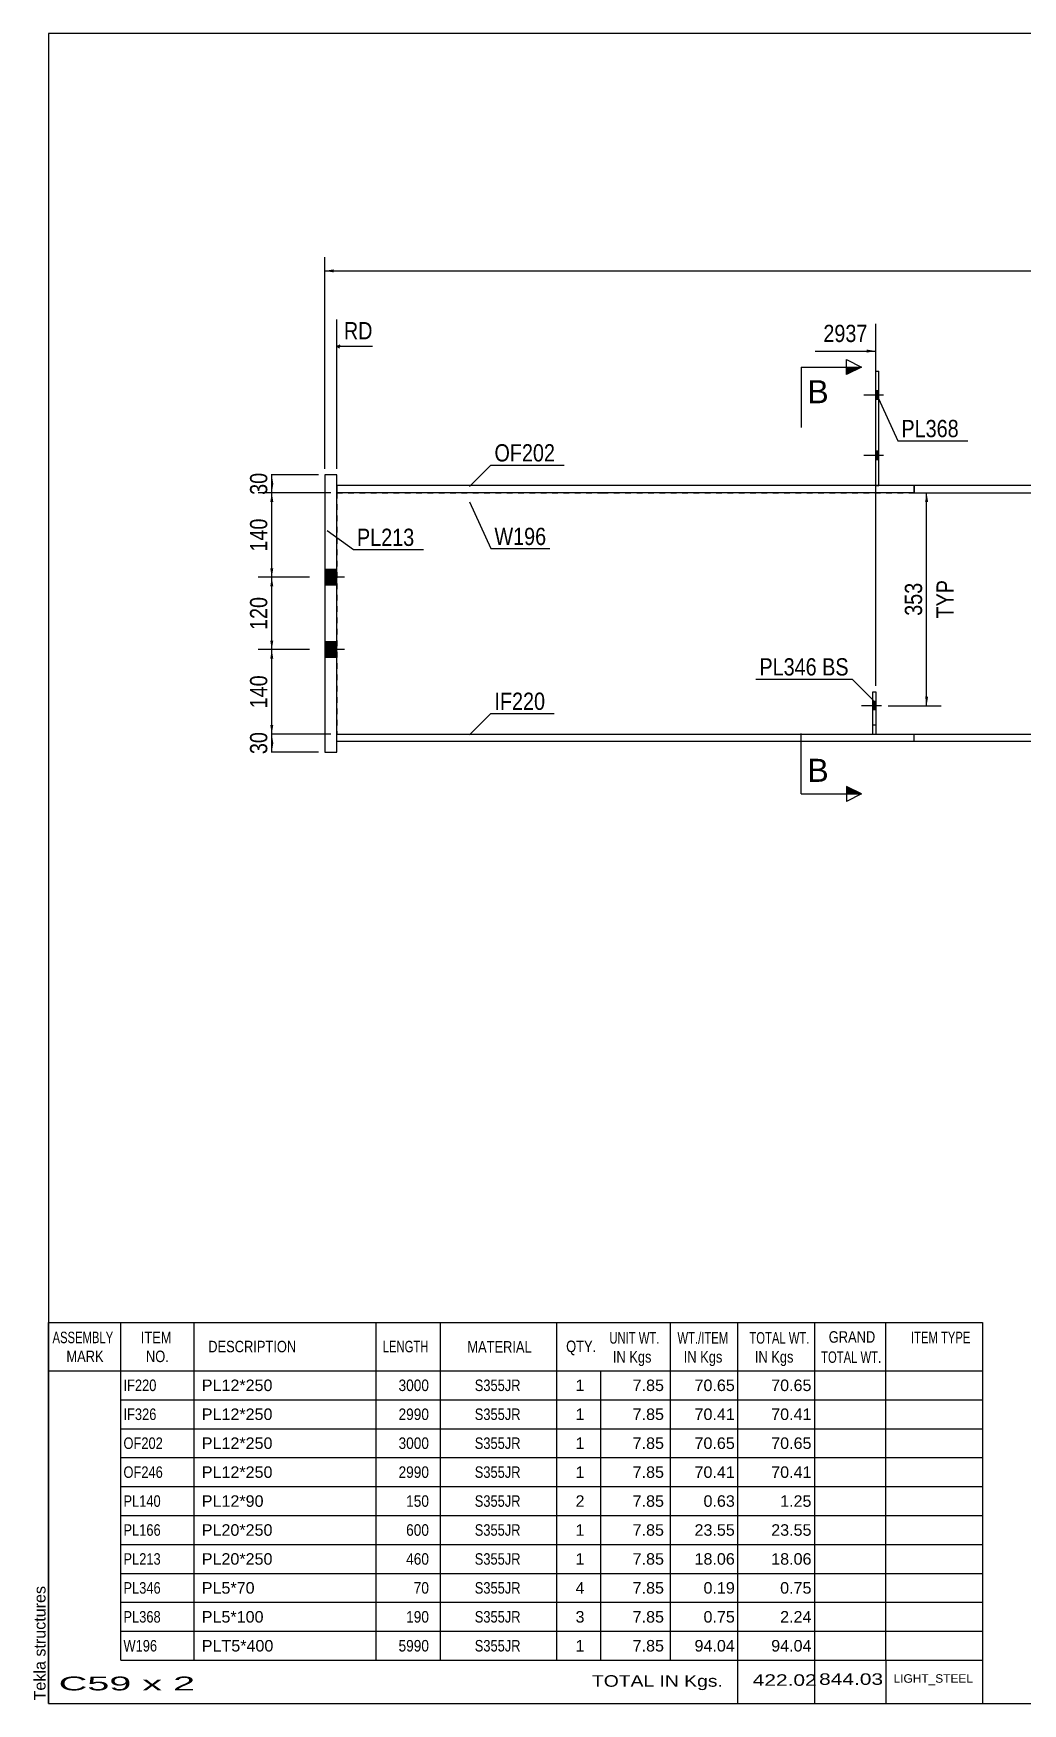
# Model space of a CAD drawing. Header units: millimetres. Extents: x -350 to 53, y -161 to 116.
# Drawn here: x -349.8 to -185.8, y -160.8 to 116.2 of the extents above; entities that cross this region are included whole.
import ezdxf

# ---------------------------------------------------------------- set-up
doc = ezdxf.new("R2010")
doc.units = ezdxf.units.MM
doc.linetypes.add('DXK_LINE_DOT1', pattern=[1.8814, 0.9407, -0.9407])
doc.linetypes.add('DXK_LINE_DOT2', pattern=[3.9198, 1.9599, -1.9599])
doc.styles.add('Arial', font='ARIAL.TTF', dxfattribs={"height": 0.2})
doc.styles.add('Arial Narrow', font='ARIALN.TTF', dxfattribs={"height": 0.2})

# ---------------------------------------------------------------- blocks, each defined once
blk = doc.blocks.new('Unknown-627324394-1210')
at = {"color": 5, "linetype": 'Continuous'}
for p, q in [((52.7, 116.21), (-347.3, 116.21)), ((-347.3, 116.21), (-347.3, -160.79)), ((52.7, -160.79), (52.7, 116.21)), ((-347.3, -160.79), (52.7, -160.79))]:
    blk.add_line(p, q, dxfattribs=at)
at = {"color": 174, "linetype": 'Continuous', "style": 'Arial'}
blk.add_text('Tekla structures', height=1.9102, rotation=90, dxfattribs=at).set_placement((-347.8, -160.29))
blk = doc.blocks.new('Part-627324394-1288 - 1262')
at = {"color": 7, "linetype": 'DXK_LINE_DOT1'}
for p, q in [((-299.5, 40), (-299.5, 0)), ((-299.5, 40), (-255.5, 40)), ((-255.4, 40), (-159.75, 40)), ((-159.65, 40), (-69.4, 40)), ((-69.3, 40), (21.35, 40)), ((21.35, 40), (21.35, 0)), ((-299.5, 0), (-255.5, 0)), ((-255.4, 0), (-159.75, 0)), ((-159.65, 0), (-69.4, 0)), ((-69.3, 0), (21.35, 0))]:
    blk.add_line(p, q, dxfattribs=at)
blk = doc.blocks.new('Bolt-627324394-2669 - 1262')
at = {"linetype": 'Continuous'}
blk.add_hatch(color=3, dxfattribs=at).paths.add_polyline_path([(-210.1, 4), (-210.1, 5.4), (-210.6, 5.4), (-210.6, 4)])
at = {"color": 3, "linetype": 'Continuous'}
for p, q in [((-209.15, 4.7), (-212.45, 4.7)), ((-210.1, 5.4), (-210.6, 5.4)), ((-210.1, 4), (-210.6, 4))]:
    blk.add_line(p, q, dxfattribs=at)
blk = doc.blocks.new('Part-627324394-1533 - 1262')
at = {"color": 2, "linetype": 'Continuous'}
for p, q in [((-299.5, 41.2), (-299.5, 40)), ((-255.5, 41.2), (-299.5, 41.2)), ((-255.5, 40), (-299.5, 40)), ((-203.75, 41.2), (-255.4, 41.2)), ((-203.75, 40), (-255.4, 40)), ((-203.75, 40), (-203.75, 41.2))]:
    blk.add_line(p, q, dxfattribs=at)
blk = doc.blocks.new('Bolt-627324394-1270 - 1262')
at = {"linetype": 'Continuous'}
for points in [[(-301.5, 27.3), (-301.5, 24.7), (-299.5, 24.7), (-299.5, 27.3)], [(-301.5, 27.3), (-301.5, 24.7), (-299.5, 24.7), (-299.5, 27.3)], [(-301.5, 15.3), (-301.5, 12.7), (-299.5, 12.7), (-299.5, 15.3)], [(-301.5, 15.3), (-301.5, 12.7), (-299.5, 12.7), (-299.5, 15.3)]]:
    blk.add_hatch(color=3, dxfattribs=at).paths.add_polyline_path(points)
at = {"color": 3, "linetype": 'Continuous'}
for p, q in [((-299.5, 27.3), (-301.5, 27.3)), ((-299.5, 27.3), (-301.5, 27.3)), ((-298.2, 26), (-301.5, 26)), ((-298.2, 26), (-301.5, 26)), ((-299.5, 24.7), (-301.5, 24.7)), ((-299.5, 24.7), (-301.5, 24.7)), ((-299.5, 15.3), (-301.5, 15.3)), ((-299.5, 15.3), (-301.5, 15.3)), ((-298.2, 14), (-301.5, 14)), ((-298.2, 14), (-301.5, 14)), ((-299.5, 12.7), (-301.5, 12.7)), ((-299.5, 12.7), (-301.5, 12.7))]:
    blk.add_line(p, q, dxfattribs=at)
blk = doc.blocks.new('Part-627324394-1423 - 1262')
at = {"color": 2, "linetype": 'Continuous'}
for p, q in [((-299.5, 43), (-301.5, 43)), ((-301.5, 43), (-301.5, -3)), ((-299.5, -3), (-299.5, 43)), ((-301.5, -3), (-299.5, -3))]:
    blk.add_line(p, q, dxfattribs=at)
blk = doc.blocks.new('Part-627324394-1359 - 1262')
at = {"color": 2, "linetype": 'Continuous'}
for p, q in [((-210.1, 41.2), (-210.1, 60.2)), ((-210.1, 60.2), (-209.6, 60.2)), ((-209.6, 41.2), (-209.6, 60.2))]:
    blk.add_line(p, q, dxfattribs=at)
at = {"color": 7, "linetype": 'DXK_LINE_DOT1'}
blk.add_line((-210.1, 41.2), (-209.6, 41.2), dxfattribs=at)
blk = doc.blocks.new('Part-627324394-2652 - 1262')
at = {"color": 7, "linetype": 'DXK_LINE_DOT1'}
for p, q in [((-210.6, 0), (-210.6, 7)), ((-210.6, 7), (-210.1, 7)), ((-210.1, 7), (-210.1, 0)), ((-210.6, 1.5), (-210.1, 1.5))]:
    blk.add_line(p, q, dxfattribs=at)
blk = doc.blocks.new('Part-627324394-1467 - 1262')
at = {"color": 2, "linetype": 'Continuous'}
for p, q in [((-203.75, -1.2), (-203.75, 0)), ((-203.75, 0), (-159.75, 0)), ((-159.65, 0), (-69.4, 0)), ((-69.3, 0), (21.35, 0)), ((21.35, -1.2), (21.35, 0)), ((-203.75, -1.2), (-159.75, -1.2)), ((-159.65, -1.2), (-69.4, -1.2)), ((-69.3, -1.2), (21.35, -1.2))]:
    blk.add_line(p, q, dxfattribs=at)
blk = doc.blocks.new('Part-627324394-1489 - 1262')
at = {"color": 2, "linetype": 'Continuous'}
for p, q in [((-299.5, -1.2), (-299.5, 0)), ((-299.5, 0), (-255.5, 0)), ((-255.4, 0), (-203.75, 0)), ((-203.75, -1.2), (-203.75, 0)), ((-299.5, -1.2), (-255.5, -1.2)), ((-255.4, -1.2), (-203.75, -1.2))]:
    blk.add_line(p, q, dxfattribs=at)
blk = doc.blocks.new('Bolt-627324394-2666 - 1262')
at = {"color": 3, "linetype": 'DXK_LINE_DOT2'}
for p, q in [((-209.15, 4.7), (-212.45, 4.7)), ((-210.1, 5.4), (-210.6, 5.4)), ((-210.1, 4), (-210.6, 4))]:
    blk.add_line(p, q, dxfattribs=at)
blk = doc.blocks.new('Part-627324394-1511 - 1262')
at = {"color": 2, "linetype": 'Continuous'}
for p, q in [((-203.75, 41.2), (-203.75, 40)), ((-159.75, 41.2), (-203.75, 41.2)), ((-203.75, 40), (-159.75, 40)), ((-69.4, 41.2), (-159.65, 41.2)), ((-159.65, 40), (-69.4, 40)), ((21.35, 41.2), (-69.3, 41.2)), ((-69.3, 40), (21.35, 40)), ((21.35, 40), (21.35, 41.2))]:
    blk.add_line(p, q, dxfattribs=at)
blk = doc.blocks.new('Part-627324394-2655 - 1262')
at = {"color": 2, "linetype": 'Continuous'}
for p, q in [((-210.6, 0), (-210.6, 7)), ((-210.6, 7), (-210.1, 7)), ((-210.1, 7), (-210.1, 0))]:
    blk.add_line(p, q, dxfattribs=at)
blk = doc.blocks.new('Bolt-627324394-2659 - 1262')
at = {"linetype": 'Continuous'}
for points in [[(-209.6, 55.5), (-209.6, 56.9), (-210.1, 56.9), (-210.1, 55.5)], [(-209.6, 55.5), (-209.6, 56.9), (-210.1, 56.9), (-210.1, 55.5)], [(-209.6, 45.5), (-209.6, 46.9), (-210.1, 46.9), (-210.1, 45.5)], [(-209.6, 45.5), (-209.6, 46.9), (-210.1, 46.9), (-210.1, 45.5)]]:
    blk.add_hatch(color=3, dxfattribs=at).paths.add_polyline_path(points)
at = {"color": 3, "linetype": 'Continuous'}
for p, q in [((-208.8, 56.2), (-212.1, 56.2)), ((-208.8, 56.2), (-212.1, 56.2)), ((-209.6, 56.9), (-210.1, 56.9)), ((-209.6, 56.9), (-210.1, 56.9)), ((-209.6, 55.5), (-210.1, 55.5)), ((-209.6, 55.5), (-210.1, 55.5)), ((-208.8, 46.2), (-212.1, 46.2)), ((-208.8, 46.2), (-212.1, 46.2)), ((-209.6, 46.9), (-210.1, 46.9)), ((-209.6, 46.9), (-210.1, 46.9)), ((-209.6, 45.5), (-210.1, 45.5)), ((-209.6, 45.5), (-210.1, 45.5))]:
    blk.add_line(p, q, dxfattribs=at)
blk = doc.blocks.new('StraightDimension-627324394-1728 - 1262')
at = {"linetype": 'Continuous'}
for points in [[(-310.52, 12.5), (-310.27, 14), (-310.02, 12.5)], [(-310.02, 1.5), (-310.27, 0), (-310.52, 1.5)]]:
    blk.add_hatch(color=7, dxfattribs=at).paths.add_polyline_path(points)
at = {"color": 7, "linetype": 'Continuous'}
for p, q in [((-304, 14), (-312.52, 14)), ((-310.27, 0), (-310.27, 14)), ((-300.5, 0), (-312.52, 0))]:
    blk.add_line(p, q, dxfattribs=at)
at = {"color": 0}
blk.add_wipeout([(-310.42, 10.34), (-314.62, 10.34), (-314.62, 3.66), (-310.42, 3.66)], dxfattribs=at)
at = {"color": 3, "style": 'Arial Narrow'}
blk.add_text('140', height=2.863, rotation=90.0002, dxfattribs=at).set_placement((-311.02, 4.26))
blk = doc.blocks.new('StraightDimension-627324394-1737 - 1262')
at = {"linetype": 'Continuous'}
for points in [[(-310.52, 41.5), (-310.27, 43), (-310.02, 41.5)], [(-310.02, 41.5), (-310.27, 40), (-310.52, 41.5)]]:
    blk.add_hatch(color=7, dxfattribs=at).paths.add_polyline_path(points)
at = {"color": 7, "linetype": 'Continuous'}
for p, q in [((-302.5, 43), (-312.52, 43)), ((-310.27, 40), (-310.27, 43)), ((-300.5, 40), (-312.52, 40))]:
    blk.add_line(p, q, dxfattribs=at)
at = {"color": 0}
blk.add_wipeout([(-310.42, 43.93), (-314.62, 43.93), (-314.62, 39.07), (-310.42, 39.07)], dxfattribs=at)
at = {"color": 3, "style": 'Arial Narrow'}
blk.add_text('30', height=2.863, rotation=90.0002, dxfattribs=at).set_placement((-311.02, 39.67))
blk = doc.blocks.new('StraightDimension-627324394-4001 - 1262')
at = {"linetype": 'Continuous'}
blk.add_hatch(color=7, dxfattribs=at).paths.add_polyline_path([(-211.6, 63.77), (-210.1, 63.52), (-211.6, 63.27)])
at = {"color": 7, "linetype": 'Continuous'}
for p, q in [((-210.1, 8), (-210.1, 68.02)), ((-220.16, 63.52), (-210.1, 63.52))]:
    blk.add_line(p, q, dxfattribs=at)
at = {"color": 0, "linetype": 'Continuous'}
blk.add_wipeout([(-292.97, 64.87), (-292.97, 69.07), (-298.91, 69.07), (-298.91, 64.87)], dxfattribs=at)
at = {"color": 7, "linetype": 'Continuous'}
for p, q in [((-299.5, 44), (-299.5, 68.77)), ((-299, 64.52), (-299.5, 64.27)), ((-299, 64.02), (-299.5, 64.27)), ((-293.57, 64.27), (-299.5, 64.27))]:
    blk.add_line(p, q, dxfattribs=at)
at = {"color": 3, "linetype": 'Continuous', "style": 'Arial Narrow'}
blk.add_text('RD', height=2.863, dxfattribs=at).set_placement((-298.31, 65.47))
at = {"color": 0}
blk.add_wipeout([(-210.88, 64.42), (-210.88, 68.62), (-219.39, 68.62), (-219.39, 64.42)], dxfattribs=at)
at = {"color": 3, "style": 'Arial Narrow'}
blk.add_text('2937', height=2.863, dxfattribs=at).set_placement((-218.79, 65.02))
blk = doc.blocks.new('StraightDimension-627324394-1630 - 1262')
at = {"linetype": 'Continuous'}
for points in [[(-201.92, 38.5), (-201.67, 40), (-201.42, 38.5)], [(-201.42, 6.2), (-201.67, 4.7), (-201.92, 6.2)]]:
    blk.add_hatch(color=7, dxfattribs=at).paths.add_polyline_path(points)
at = {"color": 7, "linetype": 'Continuous'}
for p, q in [((-203.25, 40), (-199.27, 40)), ((-201.67, 4.7), (-201.67, 40)), ((-208.02, 4.7), (-199.27, 4.7))]:
    blk.add_line(p, q, dxfattribs=at)
at = {"color": 0}
blk.add_wipeout([(-201.82, 25.69), (-206.02, 25.69), (-206.02, 19.01), (-201.82, 19.01)], dxfattribs=at)
at = {"color": 3, "style": 'Arial Narrow'}
blk.add_text('353', height=2.863, rotation=90.0002, dxfattribs=at).set_placement((-202.42, 19.61))
at = {"color": 0, "linetype": 'Continuous'}
blk.add_wipeout([(-196.57, 26.14), (-200.77, 26.14), (-200.77, 18.56), (-196.57, 18.56)], dxfattribs=at)
at = {"color": 3, "linetype": 'Continuous', "style": 'Arial Narrow'}
blk.add_text('TYP', height=2.863, rotation=90.0002, dxfattribs=at).set_placement((-197.17, 19.16))
blk = doc.blocks.new('StraightDimension-627324394-1643 - 1262')
at = {"linetype": 'Continuous'}
for points in [[(-300, 76.57), (-301.5, 76.82), (-300, 77.07)], [(21.85, 77.07), (23.35, 76.82), (21.85, 76.57)]]:
    blk.add_hatch(color=7, dxfattribs=at).paths.add_polyline_path(points)
at = {"color": 7, "linetype": 'Continuous'}
for p, q in [((-301.5, 44), (-301.5, 79.07)), ((23.35, 51), (23.35, 79.07)), ((-301.5, 76.82), (23.35, 76.82))]:
    blk.add_line(p, q, dxfattribs=at)
at = {"color": 0}
blk.add_wipeout([(-134.82, 76.97), (-134.82, 81.17), (-143.33, 81.17), (-143.33, 76.97)], dxfattribs=at)
at = {"color": 3, "style": 'Arial Narrow'}
blk.add_text('6030', height=2.863, dxfattribs=at).set_placement((-142.73, 77.57))
blk = doc.blocks.new('StraightDimension-627324394-1709 - 1262')
at = {"linetype": 'Continuous'}
for points in [[(-310.52, -1.5), (-310.27, 0), (-310.02, -1.5)], [(-310.02, -1.5), (-310.27, -3), (-310.52, -1.5)]]:
    blk.add_hatch(color=7, dxfattribs=at).paths.add_polyline_path(points)
at = {"color": 7, "linetype": 'Continuous'}
for p, q in [((-300.5, 0), (-312.52, 0)), ((-310.27, -3), (-310.27, 0)), ((-302.5, -3), (-312.52, -3))]:
    blk.add_line(p, q, dxfattribs=at)
at = {"color": 0}
blk.add_wipeout([(-310.42, 0.93), (-314.62, 0.93), (-314.62, -3.93), (-310.42, -3.93)], dxfattribs=at)
at = {"color": 3, "style": 'Arial Narrow'}
blk.add_text('30', height=2.863, rotation=90.0002, dxfattribs=at).set_placement((-311.02, -3.33))
blk = doc.blocks.new('StraightDimension-627324394-1718 - 1262')
at = {"linetype": 'Continuous'}
for points in [[(-310.52, 38.5), (-310.27, 40), (-310.02, 38.5)], [(-310.02, 27.5), (-310.27, 26), (-310.52, 27.5)]]:
    blk.add_hatch(color=7, dxfattribs=at).paths.add_polyline_path(points)
at = {"color": 7, "linetype": 'Continuous'}
for p, q in [((-300.5, 40), (-312.52, 40)), ((-310.27, 26), (-310.27, 40)), ((-304, 26), (-312.52, 26))]:
    blk.add_line(p, q, dxfattribs=at)
at = {"color": 0}
blk.add_wipeout([(-310.42, 36.34), (-314.62, 36.34), (-314.62, 29.66), (-310.42, 29.66)], dxfattribs=at)
at = {"color": 3, "style": 'Arial Narrow'}
blk.add_text('140', height=2.863, rotation=90.0002, dxfattribs=at).set_placement((-311.02, 30.26))
blk = doc.blocks.new('StraightDimension-627324394-3643 - 1262')
at = {"linetype": 'Continuous'}
for points in [[(-310.52, 24.5), (-310.27, 26), (-310.02, 24.5)], [(-310.02, 15.5), (-310.27, 14), (-310.52, 15.5)]]:
    blk.add_hatch(color=7, dxfattribs=at).paths.add_polyline_path(points)
at = {"color": 7, "linetype": 'Continuous'}
for p, q in [((-304, 26), (-312.52, 26)), ((-310.27, 14), (-310.27, 26)), ((-304, 14), (-312.52, 14))]:
    blk.add_line(p, q, dxfattribs=at)
at = {"color": 0}
blk.add_wipeout([(-310.42, 23.34), (-314.62, 23.34), (-314.62, 16.66), (-310.42, 16.66)], dxfattribs=at)
at = {"color": 3, "style": 'Arial Narrow'}
blk.add_text('120', height=2.863, rotation=90.0002, dxfattribs=at).set_placement((-311.02, 17.26))
blk = doc.blocks.new('CBS_BOM-627324394-4621')
at = {"color": 7, "linetype": 'Continuous'}
for p, q in [((-347.33, -105.62), (-347.33, -97.62)), ((-347.32, -97.62), (-192.4, -97.62)), ((-335.33, -105.62), (-335.33, -97.62)), ((-323.14, -105.62), (-323.14, -97.62)), ((-292.97, -105.62), (-292.97, -97.62)), ((-282.29, -105.62), (-282.29, -97.62)), ((-262.98, -105.62), (-262.98, -97.62)), ((-244.17, -105.62), (-244.17, -97.62)), ((-232.96, -105.62), (-232.96, -97.62)), ((-220.18, -105.62), (-220.18, -97.62)), ((-208.43, -105.62), (-208.43, -97.62)), ((-192.4, -97.63), (-192.41, -105.61)), ((-347.33, -105.62), (-192.4, -105.62)), ((-347.33, -110.42), (-347.33, -105.62)), ((-335.33, -110.42), (-335.33, -105.62)), ((-323.14, -110.42), (-323.14, -105.62)), ((-292.97, -110.42), (-292.97, -105.62)), ((-282.29, -110.42), (-282.29, -105.62)), ((-262.98, -110.42), (-262.98, -105.62)), ((-255.71, -110.42), (-255.71, -105.62)), ((-244.17, -110.42), (-244.17, -105.62)), ((-232.96, -110.42), (-232.96, -105.62)), ((-220.18, -110.42), (-220.18, -105.62)), ((-208.41, -110.42), (-208.41, -105.62)), ((-192.4, -105.62), (-192.4, -110.42)), ((-347.33, -115.22), (-347.33, -110.42)), ((-335.33, -110.42), (-192.4, -110.42)), ((-335.33, -115.22), (-335.33, -110.42)), ((-323.14, -115.22), (-323.14, -110.42)), ((-292.97, -115.22), (-292.97, -110.42)), ((-282.29, -115.22), (-282.29, -110.42)), ((-262.98, -115.22), (-262.98, -110.42)), ((-255.71, -115.22), (-255.71, -110.42)), ((-244.17, -115.22), (-244.17, -110.42)), ((-232.96, -115.22), (-232.96, -110.42)), ((-220.18, -115.22), (-220.18, -110.42)), ((-208.41, -115.22), (-208.41, -110.42)), ((-192.4, -110.42), (-192.4, -115.22)), ((-347.33, -120.02), (-347.33, -115.22)), ((-335.33, -115.22), (-192.4, -115.22)), ((-335.33, -120.02), (-335.33, -115.22)), ((-323.14, -120.02), (-323.14, -115.22)), ((-292.97, -120.02), (-292.97, -115.22)), ((-282.29, -120.02), (-282.29, -115.22)), ((-262.98, -120.02), (-262.98, -115.22)), ((-255.71, -120.02), (-255.71, -115.22)), ((-244.17, -120.02), (-244.17, -115.22)), ((-232.96, -120.02), (-232.96, -115.22)), ((-220.18, -120.02), (-220.18, -115.22)), ((-208.41, -120.02), (-208.41, -115.22)), ((-192.4, -115.22), (-192.4, -120.02)), ((-347.33, -124.82), (-347.33, -120.02)), ((-335.33, -120.02), (-192.4, -120.02)), ((-335.33, -124.82), (-335.33, -120.02)), ((-323.14, -124.82), (-323.14, -120.02)), ((-292.97, -124.82), (-292.97, -120.02)), ((-282.29, -124.82), (-282.29, -120.02)), ((-262.98, -124.82), (-262.98, -120.02)), ((-255.71, -124.82), (-255.71, -120.02)), ((-244.17, -124.82), (-244.17, -120.02)), ((-232.96, -124.82), (-232.96, -120.02)), ((-220.18, -124.82), (-220.18, -120.02)), ((-208.41, -124.82), (-208.41, -120.02)), ((-192.4, -120.02), (-192.4, -124.82)), ((-347.33, -129.62), (-347.33, -124.82)), ((-335.33, -124.82), (-192.4, -124.82)), ((-335.33, -129.62), (-335.33, -124.82)), ((-323.14, -129.62), (-323.14, -124.82)), ((-292.97, -129.62), (-292.97, -124.82)), ((-282.29, -129.62), (-282.29, -124.82)), ((-262.98, -129.62), (-262.98, -124.82)), ((-255.71, -129.62), (-255.71, -124.82)), ((-244.17, -129.62), (-244.17, -124.82)), ((-232.96, -129.62), (-232.96, -124.82)), ((-220.18, -129.62), (-220.18, -124.82)), ((-208.41, -129.62), (-208.41, -124.82)), ((-192.4, -124.82), (-192.4, -129.62)), ((-347.33, -134.42), (-347.33, -129.62)), ((-335.33, -129.62), (-192.4, -129.62)), ((-335.33, -134.42), (-335.33, -129.62)), ((-323.14, -134.42), (-323.14, -129.62)), ((-292.97, -134.42), (-292.97, -129.62)), ((-282.29, -134.42), (-282.29, -129.62)), ((-262.98, -134.42), (-262.98, -129.62)), ((-255.71, -134.42), (-255.71, -129.62)), ((-244.17, -134.42), (-244.17, -129.62)), ((-232.96, -134.42), (-232.96, -129.62)), ((-220.18, -134.42), (-220.18, -129.62)), ((-208.41, -134.42), (-208.41, -129.62)), ((-192.4, -129.62), (-192.4, -134.42)), ((-347.33, -139.22), (-347.33, -134.42)), ((-335.33, -134.42), (-192.4, -134.42)), ((-335.33, -139.22), (-335.33, -134.42)), ((-323.14, -139.22), (-323.14, -134.42)), ((-292.97, -139.22), (-292.97, -134.42)), ((-282.29, -139.22), (-282.29, -134.42)), ((-262.98, -139.22), (-262.98, -134.42)), ((-255.71, -139.22), (-255.71, -134.42)), ((-244.17, -139.22), (-244.17, -134.42)), ((-232.96, -139.22), (-232.96, -134.42)), ((-220.18, -139.22), (-220.18, -134.42)), ((-208.41, -139.22), (-208.41, -134.42)), ((-192.4, -134.42), (-192.4, -139.22)), ((-347.33, -144.02), (-347.33, -139.22)), ((-335.33, -139.22), (-192.4, -139.22)), ((-335.33, -144.02), (-335.33, -139.22)), ((-323.14, -144.02), (-323.14, -139.22)), ((-292.97, -144.02), (-292.97, -139.22)), ((-282.29, -144.02), (-282.29, -139.22)), ((-262.98, -144.02), (-262.98, -139.22)), ((-255.71, -144.02), (-255.71, -139.22)), ((-244.17, -144.02), (-244.17, -139.22)), ((-232.96, -144.02), (-232.96, -139.22)), ((-220.18, -144.02), (-220.18, -139.22)), ((-208.41, -144.02), (-208.41, -139.22)), ((-192.4, -139.22), (-192.4, -144.02)), ((-347.33, -148.82), (-347.33, -144.02)), ((-335.33, -144.02), (-192.4, -144.02)), ((-335.33, -148.82), (-335.33, -144.02)), ((-323.14, -148.82), (-323.14, -144.02)), ((-292.97, -148.82), (-292.97, -144.02)), ((-282.29, -148.82), (-282.29, -144.02)), ((-262.98, -148.82), (-262.98, -144.02)), ((-255.71, -148.82), (-255.71, -144.02)), ((-244.17, -148.82), (-244.17, -144.02)), ((-232.96, -148.82), (-232.96, -144.02)), ((-220.18, -148.82), (-220.18, -144.02)), ((-208.41, -148.82), (-208.41, -144.02)), ((-192.4, -144.02), (-192.4, -148.82)), ((-347.33, -153.62), (-347.33, -148.82)), ((-335.33, -148.82), (-192.4, -148.82)), ((-335.33, -153.62), (-335.33, -148.82)), ((-323.14, -153.62), (-323.14, -148.82)), ((-292.97, -153.62), (-292.97, -148.82)), ((-282.29, -153.62), (-282.29, -148.82)), ((-262.98, -153.62), (-262.98, -148.82)), ((-255.71, -153.62), (-255.71, -148.82)), ((-244.17, -153.62), (-244.17, -148.82)), ((-232.96, -153.62), (-232.96, -148.82)), ((-220.18, -153.62), (-220.18, -148.82)), ((-208.41, -153.62), (-208.41, -148.82)), ((-192.4, -148.82), (-192.4, -153.62)), ((-347.33, -160.82), (-347.33, -153.64)), ((-335.33, -153.62), (-192.4, -153.62)), ((-232.96, -160.82), (-232.96, -153.64)), ((-220.18, -160.82), (-220.18, -153.64)), ((-208.37, -160.82), (-208.37, -153.64)), ((-192.4, -153.62), (-192.4, -160.82)), ((-347.33, -160.82), (-192.4, -160.82))]:
    blk.add_line(p, q, dxfattribs=at)
at = {"color": 3, "linetype": 'Continuous', "style": 'Arial'}
for s, height, width, p in [('ASSEMBLY', 1.91, 0.7, (-346.64, -101.04)), ('ITEM', 1.91, 0.8, (-332, -101.04)), ('UNIT WT.', 1.91, 0.7, (-254.28, -101.12)), ('WT./ITEM', 1.91, 0.7, (-242.99, -101.12)), ('TOTAL WT.', 1.91, 0.7, (-231.06, -101.12)), ('GRAND', 1.91, 0.8, (-217.9, -100.96)), ('ITEM TYPE', 1.91, 0.7, (-204.27, -101.04)), ('MARK', 1.91, 0.8, (-344.33, -104.18)), ('NO.', 1.91, 0.8, (-331.14, -104.18)), ('DESCRIPTION', 1.9102, 0.8, (-320.81, -102.55)), ('LENGTH', 1.91, 0.7, (-291.87, -102.55)), ('MATERIAL', 1.91, 0.8, (-277.84, -102.6)), ('QTY.', 1.91, 0.8, (-261.45, -102.52)), ('IN Kgs', 1.91, 0.8, (-253.71, -104.26)), ('IN Kgs', 1.91, 0.8, (-241.95, -104.26)), ('IN Kgs', 1.91, 0.8, (-230.16, -104.26)), ('TOTAL WT.', 1.91, 0.7, (-219.16, -104.3))]:
    blk.add_text(s, height=height, dxfattribs=dict(at, width=width)).set_placement(p)
at = {"color": 7, "linetype": 'Continuous', "style": 'Arial'}
for s, width, p in [('IF220', 0.8, (-334.87, -108.98)), ('3000', 0.85, (-289.25, -108.98)), ('S355JR', 0.8, (-276.61, -108.98)), ('IF326', 0.8, (-334.87, -113.78)), ('2990', 0.85, (-289.25, -113.78)), ('S355JR', 0.8, (-276.61, -113.78)), ('OF202', 0.8, (-334.87, -118.58)), ('3000', 0.85, (-289.25, -118.58)), ('S355JR', 0.8, (-276.61, -118.58)), ('OF246', 0.8, (-334.87, -123.38)), ('2990', 0.85, (-289.25, -123.38)), ('S355JR', 0.8, (-276.61, -123.38)), ('PL140', 0.8, (-334.87, -128.18)), ('150', 0.85, (-287.99, -128.18)), ('S355JR', 0.8, (-276.61, -128.18)), ('PL166', 0.8, (-334.87, -132.98)), ('600', 0.85, (-287.99, -132.98)), ('S355JR', 0.8, (-276.61, -132.98)), ('PL213', 0.8, (-334.87, -137.78)), ('460', 0.85, (-287.99, -137.78)), ('S355JR', 0.8, (-276.61, -137.78)), ('PL346', 0.8, (-334.87, -142.58)), ('70', 0.85, (-286.73, -142.58)), ('S355JR', 0.8, (-276.61, -142.58)), ('PL368', 0.8, (-334.87, -147.38)), ('190', 0.85, (-287.99, -147.38)), ('S355JR', 0.8, (-276.61, -147.38)), ('W196', 0.8, (-334.87, -152.18)), ('5990', 0.85, (-289.25, -152.18)), ('S355JR', 0.8, (-276.61, -152.18))]:
    blk.add_text(s, height=1.91, dxfattribs=dict(at, width=width)).set_placement(p)
for s, p in [('PL12*250', (-321.88, -108.98)), ('1', (-259.89, -108.98)), ('7.85', (-250.42, -108.98)), ('70.65', (-240.16, -108.98)), ('70.65', (-227.44, -108.98)), ('PL12*250', (-321.88, -113.78)), ('1', (-259.89, -113.78)), ('7.85', (-250.42, -113.78)), ('70.41', (-240.16, -113.78)), ('70.41', (-227.44, -113.78)), ('PL12*250', (-321.88, -118.58)), ('1', (-259.89, -118.58)), ('7.85', (-250.42, -118.58)), ('70.65', (-240.16, -118.58)), ('70.65', (-227.44, -118.58)), ('PL12*250', (-321.88, -123.38)), ('1', (-259.89, -123.38)), ('7.85', (-250.42, -123.38)), ('70.41', (-240.16, -123.38)), ('70.41', (-227.44, -123.38)), ('PL12*90', (-321.88, -128.18)), ('2', (-259.89, -128.18)), ('7.85', (-250.42, -128.18)), ('0.63', (-238.67, -128.18)), ('1.25', (-225.96, -128.18)), ('PL20*250', (-321.88, -132.98)), ('1', (-259.89, -132.98)), ('7.85', (-250.42, -132.98)), ('23.55', (-240.16, -132.98)), ('23.55', (-227.44, -132.98)), ('PL20*250', (-321.88, -137.78)), ('1', (-259.89, -137.78)), ('7.85', (-250.42, -137.78)), ('18.06', (-240.16, -137.78)), ('18.06', (-227.44, -137.78)), ('PL5*70', (-321.88, -142.58)), ('4', (-259.89, -142.58)), ('7.85', (-250.42, -142.58)), ('0.19', (-238.67, -142.58)), ('0.75', (-225.96, -142.58)), ('PL5*100', (-321.88, -147.38)), ('3', (-259.89, -147.38)), ('7.85', (-250.42, -147.38)), ('0.75', (-238.67, -147.38)), ('2.24', (-225.96, -147.38)), ('PLT5*400', (-321.88, -152.18)), ('1', (-259.89, -152.18)), ('7.85', (-250.42, -152.18)), ('94.04', (-240.16, -152.18)), ('94.04', (-227.44, -152.18))]:
    blk.add_text(s, height=1.91, dxfattribs=at).set_placement(p)
at = {"color": 6, "linetype": 'Continuous', "style": 'Arial'}
for s, height, width, p in [('C59 x 2', 2.292, 2.05, (-345.61, -158.63)), ('TOTAL IN Kgs.', 1.9102, 1.2, (-257.17, -158.02)), ('422.02', 1.91, 1.3, (-230.51, -157.87)), ('844.03', 1.91, 1.3, (-219.5, -157.71))]:
    blk.add_text(s, height=height, dxfattribs=dict(at, width=width)).set_placement(p)
blk.add_text('LIGHT_STEEL', height=1.4135, dxfattribs=at).set_placement((-207.15, -157.36))
blk = doc.blocks.new('MarkSet-627324394-2765 - 1262')
at = {"color": 0}
blk.add_wipeout([(-219.89, 9.71), (-219.89, 12.71), (-229.39, 12.71), (-229.39, 9.71)], dxfattribs=at)
blk.add_wipeout([(-219.89, 9.71), (-219.89, 12.71), (-229.39, 12.71), (-229.39, 9.71)], dxfattribs=at)
blk.add_wipeout([(-214.61, 9.71), (-214.61, 12.71), (-218.99, 12.71), (-218.99, 9.71)], dxfattribs=at)
blk.add_wipeout([(-214.61, 9.71), (-214.61, 12.71), (-218.99, 12.71), (-218.99, 9.71)], dxfattribs=at)
at = {"color": 7, "linetype": 'Continuous'}
for p in [(-229.99, 9.11), (-210.47, 5.57)]:
    blk.add_line(p, (-214.01, 9.11), dxfattribs=at)
at = {"color": 3, "style": 'Arial Narrow'}
for s, p in [('PL346', (-229.39, 9.71)), ('BS', (-218.99, 9.71))]:
    blk.add_text(s, height=2.863, dxfattribs=at).set_placement(p)
blk = doc.blocks.new('Mark-627324394-1419 - 1262')
at = {"color": 0}
blk.add_wipeout([(-286.63, 31.2), (-286.63, 34.2), (-296.14, 34.2), (-296.14, 31.2)], dxfattribs=at)
blk.add_wipeout([(-286.63, 31.2), (-286.63, 34.2), (-296.14, 34.2), (-296.14, 31.2)], dxfattribs=at)
at = {"color": 7, "linetype": 'Continuous'}
for p, q in [((-301.07, 33.77), (-296.74, 30.6)), ((-296.74, 30.6), (-285.13, 30.6))]:
    blk.add_line(p, q, dxfattribs=at)
at = {"color": 3, "style": 'Arial Narrow'}
blk.add_text('PL213', height=2.863, dxfattribs=at).set_placement((-296.14, 31.2))
blk = doc.blocks.new('Mark-627324394-1355 - 1262')
at = {"color": 0}
blk.add_wipeout([(-196.33, 49.24), (-196.33, 52.24), (-205.84, 52.24), (-205.84, 49.24)], dxfattribs=at)
blk.add_wipeout([(-196.33, 49.24), (-196.33, 52.24), (-205.84, 52.24), (-205.84, 49.24)], dxfattribs=at)
at = {"color": 7, "linetype": 'Continuous'}
for p, q in [((-209.97, 56.37), (-206.44, 48.64)), ((-206.44, 48.64), (-194.83, 48.64))]:
    blk.add_line(p, q, dxfattribs=at)
at = {"color": 3, "style": 'Arial Narrow'}
blk.add_text('PL368', height=2.863, dxfattribs=at).set_placement((-205.84, 49.24))
blk = doc.blocks.new('Mark-627324394-1283 - 1262')
at = {"color": 0}
blk.add_wipeout([(-264.75, 31.35), (-264.75, 34.35), (-273.34, 34.35), (-273.34, 31.35)], dxfattribs=at)
blk.add_wipeout([(-264.75, 31.35), (-264.75, 34.35), (-273.34, 34.35), (-273.34, 31.35)], dxfattribs=at)
at = {"color": 7, "linetype": 'Continuous'}
for p, q in [((-277.48, 38.49), (-273.94, 30.75)), ((-273.94, 30.75), (-264.15, 30.75))]:
    blk.add_line(p, q, dxfattribs=at)
at = {"color": 3, "style": 'Arial Narrow'}
blk.add_text('W196', height=2.863, dxfattribs=at).set_placement((-273.34, 31.35))
blk = doc.blocks.new('Mark-627324394-1529 - 1262')
at = {"color": 0}
blk.add_wipeout([(-263.29, 45.21), (-263.29, 48.21), (-273.34, 48.21), (-273.34, 45.21)], dxfattribs=at)
blk.add_wipeout([(-263.29, 45.21), (-263.29, 48.21), (-273.34, 48.21), (-273.34, 45.21)], dxfattribs=at)
at = {"color": 7, "linetype": 'Continuous'}
for p, q in [((-277.48, 41.07), (-273.94, 44.61)), ((-273.94, 44.61), (-261.79, 44.61))]:
    blk.add_line(p, q, dxfattribs=at)
at = {"color": 3, "style": 'Arial Narrow'}
blk.add_text('OF202', height=2.863, dxfattribs=at).set_placement((-273.34, 45.21))
blk = doc.blocks.new('Mark-627324394-1485 - 1262')
at = {"color": 0}
blk.add_wipeout([(-264.93, 4.01), (-264.93, 7.01), (-273.34, 7.01), (-273.34, 4.01)], dxfattribs=at)
blk.add_wipeout([(-264.93, 4.01), (-264.93, 7.01), (-273.34, 7.01), (-273.34, 4.01)], dxfattribs=at)
at = {"color": 7, "linetype": 'Continuous'}
for p, q in [((-277.48, -0.13), (-273.94, 3.41)), ((-273.94, 3.41), (-263.43, 3.41))]:
    blk.add_line(p, q, dxfattribs=at)
at = {"color": 3, "style": 'Arial Narrow'}
blk.add_text('IF220', height=2.863, dxfattribs=at).set_placement((-273.34, 4.01))
blk = doc.blocks.new('SectionMark-627324394-1749 - 1262')
at = {"linetype": 'Continuous'}
for points in [[(-214.96, 59.62), (-214.96, 60.87), (-212.46, 60.87)], [(-214.96, -9.93), (-214.96, -8.68), (-212.46, -9.93)]]:
    blk.add_hatch(color=30, dxfattribs=at).paths.add_polyline_path(points)
at = {"color": 30, "linetype": 'Continuous'}
for p, q in [((-214.96, 59.62), (-214.96, 62.12)), ((-214.96, 62.12), (-212.46, 60.87)), ((-222.46, 60.87), (-212.46, 60.87)), ((-212.46, 60.87), (-214.96, 59.62)), ((-222.46, -9.93), (-212.46, -9.93)), ((-212.46, -9.93), (-214.96, -8.68)), ((-214.96, -8.68), (-214.96, -11.18)), ((-212.46, -9.93), (-214.96, -11.18))]:
    blk.add_line(p, q, dxfattribs=at)
at = {"color": 0, "linetype": 'Continuous'}
for points in [[(-217.91, 54.87), (-217.91, 58.87), (-221.46, 58.87), (-221.46, 54.87)], [(-217.91, -7.93), (-217.91, -3.93), (-221.46, -3.93), (-221.46, -7.93)]]:
    blk.add_wipeout(points, dxfattribs=at)
at = {"color": 30, "linetype": 'Continuous'}
for p, q in [((-222.46, 60.87), (-222.46, 50.87)), ((-222.46, -9.93), (-222.46, 0.07))]:
    blk.add_line(p, q, dxfattribs=at)
at = {"color": 96, "linetype": 'Continuous', "style": 'Arial'}
for p in [(-221.46, 54.87), (-221.46, -7.93)]:
    blk.add_text('B', height=3.82, dxfattribs=at).set_placement(p)

msp = doc.modelspace()

# ---------------------------------------------------------------- block references
for name in ['Unknown-627324394-1210', 'Part-627324394-1359 - 1262', 'Bolt-627324394-2659 - 1262', 'Part-627324394-1423 - 1262', 'Part-627324394-1533 - 1262', 'Part-627324394-1288 - 1262', 'Part-627324394-1511 - 1262', 'Bolt-627324394-1270 - 1262', 'Part-627324394-2652 - 1262', 'Part-627324394-2655 - 1262', 'Bolt-627324394-2669 - 1262', 'Bolt-627324394-2666 - 1262', 'Part-627324394-1489 - 1262', 'Part-627324394-1467 - 1262', 'CBS_BOM-627324394-4621']:
    msp.add_blockref(name, (0, 0))

# ---------------------------------------------------------------- next in the draw order: block references
for name in ['StraightDimension-627324394-1737 - 1262', 'StraightDimension-627324394-1630 - 1262', 'StraightDimension-627324394-1728 - 1262']:
    msp.add_blockref(name, (0, 0))

# ---------------------------------------------------------------- next in the draw order: block references
for name in ['StraightDimension-627324394-4001 - 1262', 'StraightDimension-627324394-1709 - 1262']:
    msp.add_blockref(name, (0, 0))

# ---------------------------------------------------------------- next in the draw order: block references
for name in ['StraightDimension-627324394-1643 - 1262', 'StraightDimension-627324394-1718 - 1262', 'Mark-627324394-1283 - 1262', 'MarkSet-627324394-2765 - 1262', 'Mark-627324394-1485 - 1262']:
    msp.add_blockref(name, (0, 0))

# ---------------------------------------------------------------- next in the draw order: block references
for name in ['SectionMark-627324394-1749 - 1262', 'Mark-627324394-1355 - 1262', 'Mark-627324394-1529 - 1262', 'Mark-627324394-1419 - 1262', 'StraightDimension-627324394-3643 - 1262']:
    msp.add_blockref(name, (0, 0))

doc.saveas('drawing.dxf')
